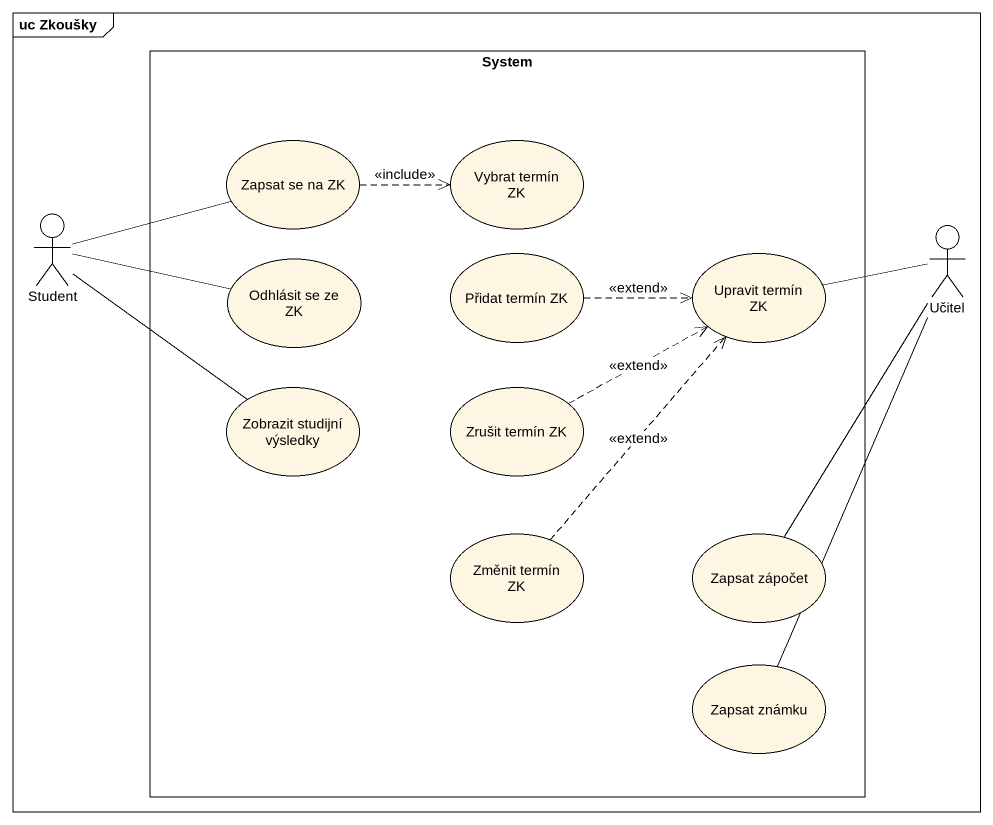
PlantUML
@startuml
mainframe uc Zkoušky
rectangle System {
  usecase "Zapsat se na ZK" as Zapsat_se_na_ZK
  usecase "Vybrat termín ZK" as Vybrat_termín_ZK
  usecase "Odhlásit se ze ZK" as Odhlásit_se_ze_ZK
  usecase "Přidat termín ZK" as Přidat_termín_ZK
  usecase "Upravit termín ZK" as Upravit_termín_ZK
  usecase "Zobrazit studijní výsledky" as Zobrazit_studijní_výsledky
  usecase "Zrušit termín ZK" as Zrušit_termín_ZK
  usecase "Změnit termín ZK" as Změnit_termín_ZK
  usecase "Zapsat zápočet" as Zapsat_zápočet
  usecase "Zapsat známku" as Zapsat_známku
}
actor Student
actor Učitel
Zapsat_se_na_ZK .right.> Vybrat_termín_ZK : <<include>>
Student -right- Zapsat_se_na_ZK
Student -right- Odhlásit_se_ze_ZK
Student -- Zobrazit_studijní_výsledky
Učitel -left- Upravit_termín_ZK
Učitel -- Zapsat_zápočet
Učitel -- Zapsat_známku
Přidat_termín_ZK .right.> Upravit_termín_ZK : <<extend>>
Zrušit_termín_ZK .right.> Upravit_termín_ZK : <<extend>>
Změnit_termín_ZK .up.> Upravit_termín_ZK : <<extend>>
@enduml
